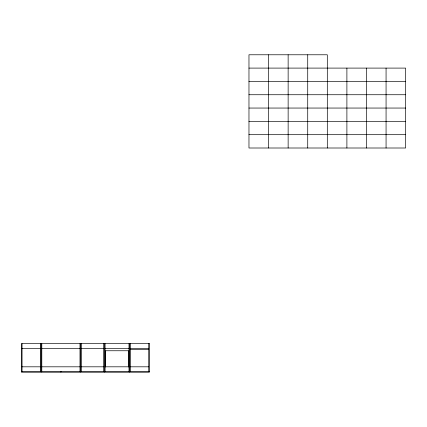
<?xml version="1.0" encoding="UTF-8"?>
<svg xmlns="http://www.w3.org/2000/svg" width="427" height="427" viewBox="0 0 427 427"><rect width="100%" height="100%" fill="white"/><g stroke="black" fill="none" stroke-linecap="round" stroke-linejoin="round"><path stroke-width="0.64" d="M248.968 68.096L405.65 68.096L405.65 148.004L248.968 148.004L248.968 54.779L327.312 54.779L327.312 148.004M248.968 81.418L405.65 81.418M248.968 94.735L405.65 94.735M248.968 108.052L405.65 108.052M248.968 121.369L405.65 121.369M248.968 134.686L405.65 134.686M22.055 348.325L40.389 348.325M41.798 348.325L79.988 348.325M81.397 348.325L103.686 348.325M105.095 348.325L128.991 348.325M130.4 348.325L148.729 348.325M130.4 349.58L148.729 349.58M22.055 366.814L40.389 366.814M41.798 366.814L79.988 366.814M81.397 366.814L103.686 366.814M105.095 366.814L128.991 366.814M130.4 366.814L148.729 366.814M386.067 68.096L386.067 148.004M366.478 68.096L366.478 148.004M346.895 68.096L346.895 148.004M307.723 54.779L307.723 148.004M288.14 54.779L288.14 148.004M268.556 54.779L268.556 148.004M149.359 371.517L149.359 372.221L129.771 372.221L129.771 371.517M148.729 343.623L148.729 371.517M130.4 343.623L130.4 371.517M129.696 343.623L129.696 371.517M129.616 371.517L129.616 372.221L104.471 372.221L104.471 371.517M128.991 343.623L128.991 371.517M128.698 366.974L128.698 350.754L105.389 350.754L105.389 366.974M105.095 343.623L105.095 371.517M104.391 343.623L104.391 371.517M104.311 371.517L104.311 372.221L80.81 372.221L80.81 371.517M103.686 343.623L103.686 371.517M81.397 343.623L81.397 371.517M80.692 343.623L80.692 371.517M80.612 371.517L80.612 372.221L61.029 372.221L61.029 371.517M79.988 343.623L79.988 371.517M60.815 371.517L60.815 372.221L41.211 372.221L41.211 371.517M41.798 343.623L41.798 371.517M41.093 343.623L41.093 371.517M41.013 371.517L41.013 372.221L21.43 372.221L21.43 371.517M40.389 343.623L40.389 371.517M22.055 343.623L22.055 371.517M149.434 343.623L21.35 343.623L21.35 371.517L149.434 371.517L149.434 343.623"/></g></svg>
